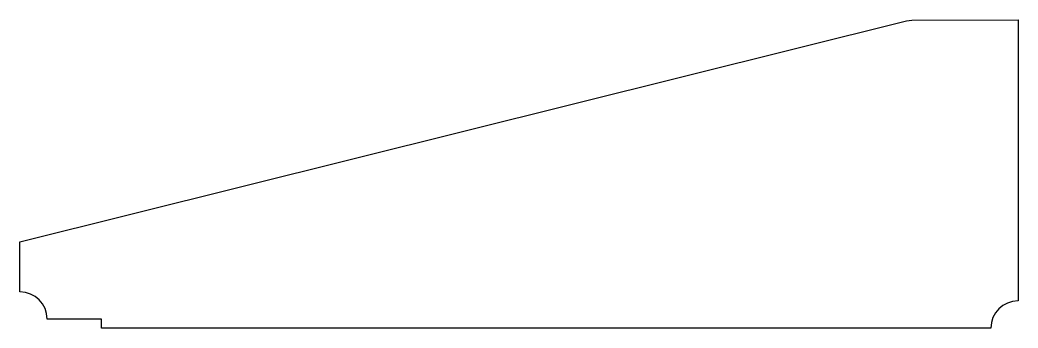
# Model space of a CAD drawing. Extents: x 0 to 1100, y 0 to 340.
import ezdxf

# ---------------------------------------------------------------- set-up
doc = ezdxf.new("R2010")
doc.units = 0
doc.layers.add('CUT', color=7, linetype='CONTINUOUS')

msp = doc.modelspace()

# ---------------------------------------------------------------- linework, layer by layer
at = {"layer": 'CUT', "color": 7, "linetype": 'CONTINUOUS'}
msp.add_lwpolyline([(0, 39.92), (0, 95), (977.02, 339.16), (983.1, 339.91), (1100, 340), (1100, 30, 0.414), (1070, 0), (90, 0), (90, 9.93), (30, 9.93, 0.414)], format="xyb", close=True, dxfattribs=at)

doc.saveas('drawing.dxf')
